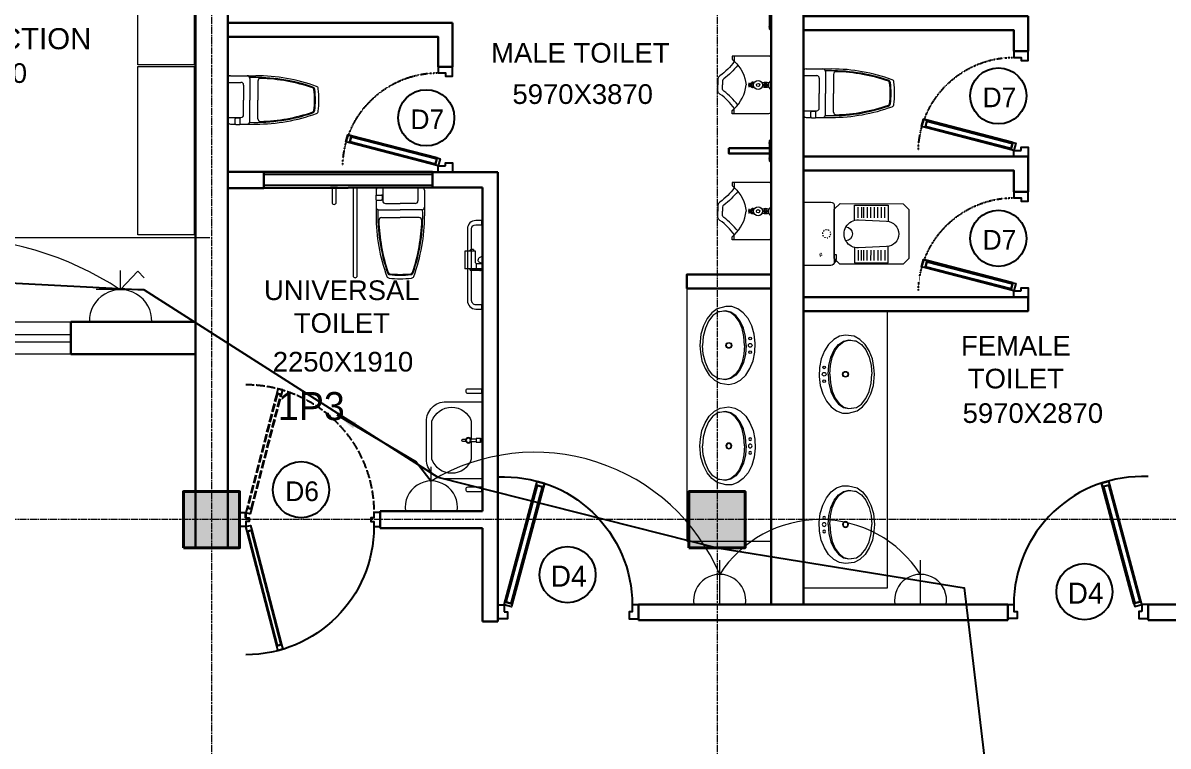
# Model space of a CAD drawing. Header units: inches. Extents: x -3071 to 2534411, y -17796 to 388172.
# Drawn here: x 1640858 to 1649014, y 306483 to 311632 of the extents above; entities that cross this region are included whole.
import ezdxf
from ezdxf.enums import TextEntityAlignment as Align

# ---------------------------------------------------------------- set-up
doc = ezdxf.new("R2010")
doc.units = ezdxf.units.IN
doc.header["$MEASUREMENT"] = 0
for name, pattern in [('ACAD_ISO08W100', [36, 24, -3, 6, -3]), ('CENTER', [2, 1.25, -0.25, 0.25, -0.25]), ('Hidden', [15, 12, -3]), ('HIDDEN2', [0.1875, 0.125, -0.0625]), ('TRAZOS1', [0.15, 0.1, -0.05])]:
    doc.linetypes.add(name, pattern=pattern)
for name, color, linetype, lineweight in [('001-Archi- door window elevation', 92, 'Continuous', 25), ('001-Archi-Dry wall', 230, 'Continuous', 35), ('001-Archi-Opening Tags', 14, 'Continuous', 25), ('001-Archi-Sanitary', 130, 'Continuous', 5), ('002-Archi- Opening', 90, 'Continuous', 25), ('5 A power', 220, 'Continuous', 9), ('A .4 col', 5, 'Continuous', 40), ('A 0.09 Furniture', 30, 'Continuous', 5), ('A 0.13 dw', 3, 'Continuous', 13), ('cen', 50, 'ACAD_ISO08W100', 5), ('p1 walls stone outline', 4, 'Continuous', 30), ('Power Sockets City supply', 141, 'Continuous', 13), ('text', 7, 'Continuous', 25)]:
    doc.layers.add(name, color=color, linetype=linetype, lineweight=lineweight)
doc.layers.add('power socket Generator', color=210, linetype='CENTER')
doc.layers.add('Wires', color=1, linetype='Continuous')
doc.styles.add('AERIAL', font='arial.ttf', dxfattribs={"height": 10})
doc.styles.add('Archi 100', font='GOTHIC.TTF', dxfattribs={"height": 200})
doc.styles.add('CG', font='GOTHIC.TTF', dxfattribs={"height": 40})
doc.dimstyles.new('Archi 100', dxfattribs={"dimtxt": 200, "dimasz": 150, "dimexe": 150, "dimexo": 300, "dimgap": 50, "dimtad": 1, "dimdec": 0, "dimrnd": 5, "dimzin": 0, "dimdsep": 46, "dimtxsty": 'Archi 100', "dimblk": 'ARCHTICK', "dimcen": 0.09, "dimdle": 150, "dimclrd": 256, "dimclre": 256, "dimclrt": 256, "dimadec": 0, "dimazin": 0, "dimtfac": 1, "dimtdec": 0, "dimtix": 1, "dimtofl": 0, "dimtmove": 0, "dimatfit": 3, "dimfxl": 150, "dimfxlon": 1, "dimtolj": 1, "dimtzin": 0, "dimlwd": -1, "dimlwe": -1, "dimarcsym": 0})

# ---------------------------------------------------------------- blocks, each defined once
blk = doc.blocks.new('nd4 plan')
for p, q in [((668.9, 920.8, 0), (720.4, 934.6, 0)), ((675.9, 894.6, 0), (668.9, 920.8, 0)), ((683.6, 896.7, 0), (719.7, 906.3, 0)), ((719.7, 906.3, 0), (727.4, 908.4, 0)), ((942.5, 74.9), (719.7, 906.3, 0)), ((727.4, 908.4, 0), (720.4, 934.6, 0)), ((956.1, 55), (727.4, 908.4, 0)), ((683.6, 896.7, 0), (675.9, 894.6, 0)), ((675.9, 894.6, 0), (898.7, 63.2)), ((898.7, 63.2), (675.9, 894.6, 0)), ((906.4, 65.3), (683.6, 896.7, 0)), ((950.2, 77), (898.7, 63.2)), ((898.7, 63.2), (904.6, 41.2)), ((904.6, 41.2), (956.1, 55)), ((906.4, 65.3), (942.5, 74.9))]:
    blk.add_line(p, q)
for points in [[(956.1, 5), (933.3, 5), (933.3, -45), (1000, -45), (1000, 55), (956.1, 55), (727.4, 908.4), (720.4, 934.6), (668.9, 920.8), (675.9, 894.6), (898.7, 63.2), (898.7, 63.2), (904.6, 41.2), (956.1, 55)], [(942.5, 74.9), (719.7, 906.3), (683.6, 896.7), (906.4, 65.3)], [(0, -45), (0, 55), (43.9, 55), (43.9, 5), (66.7, 5), (66.7, -45)]]:
    blk.add_lwpolyline(points, close=True)
blk.add_arc((956.1, 55), 912.2, 87.24167, 179.99994)
blk = doc.blocks.new('ed 17')
for p, q in [((95.4, -116.2), (43.9, -130)), ((43.9, -130), (207.7, -761.3)), ((49.8, -152), (101.3, -138.2)), ((93.6, -140.3), (57.5, -149.9)), ((57.5, -149.9), (215.4, -759.3)), ((93.6, -140.3), (251.5, -749.6)), ((101.3, -138.2), (95.4, -116.2)), ((259.2, -747.5), (101.3, -138.2)), ((101.3, -138.2), (259.2, -747.5)), ((215.4, -759.3), (207.7, -761.3)), ((207.7, -761.3), (214.7, -787.6)), ((266.2, -773.8), (214.7, -787.6)), ((251.5, -749.6), (215.4, -759.3)), ((251.5, -749.6), (259.2, -747.5)), ((259.2, -747.5), (266.2, -773.8))]:
    blk.add_line(p, q)
for points in [[(43.9, -80), (66.7, -80), (66.7, -30), (0, -30), (0, -130), (43.9, -130), (207.7, -761.3), (214.7, -787.6), (266.2, -773.8), (259.2, -747.5), (101.3, -138.2), (101.3, -138.2), (95.4, -116.2), (43.9, -130)], [(57.5, -149.9), (215.4, -759.3), (251.5, -749.6), (93.6, -140.3)]]:
    blk.add_lwpolyline(points, close=True)
at = {"elevation": 0}
blk.add_lwpolyline([(750, -30), (750, -130), (706.1, -130), (706.1, -80), (683.3, -80), (683.3, -30)], close=True, dxfattribs=at)
at = {"linetype": 'TRAZOS1'}
blk.add_arc((27.9, -133.1), 678.2, 271.35039, 0.26428, dxfattribs=at)
blk = doc.blocks.new('basin oct')
for points in [[(-184.3, -325.7, 0), (-140.8, -318.2, 0), (-99.7, -296.2, 0), (-63.2, -260.7, 0), (-33.2, -213.8, 0), (-11.3, -158, 0), (1.3, -96.2, 0), (3.8, -31.8, 0), (-3.8, 31.8, 0), (-21.1, 91, 0), (-47.2, 142.7, 0), (-80.7, 184.2, 0), (-119.8, 213.1, 0), (-162.4, 228, 0), (-206.1, 228, 0), (-266.5, 213.1, 0), (-305.6, 184.2, 0), (-339.1, 142.7, 0), (-365.2, 91, 0), (-382.5, 31.8, 0), (-389.5, -47.9, 0), (-385.9, -96.2, 0), (-375.1, -158, 0), (-353.2, -213.8, 0), (-323.2, -260.7, 0), (-286.6, -296.2, 0), (-245.5, -318.2, 0), (-184.3, -325.7, 0)], [(-60.7, -47.9, 0), (-65.6, 15.4, 0), (-80.2, 74.5, 0), (-103.4, 125.1, 0), (-133.7, 164, 0), (-168.9, 188.5, 0), (-206.7, 196.8, 0), (-262.4, 188.5, 0), (-297.6, 164, 0), (-327.9, 125.1, 0), (-351.1, 74.5, 0), (-365.7, 15.4, 0), (-370.6, -47.9, 0)], [(-71.2, -47.9, 0), (-76, 14, 0), (-89.5, 71.8, 0), (-110.9, 121.7, 0), (-138.8, 160.5, 0), (-171.4, 185.7, 0), (-206.5, 195.6, 0), (-259.8, 189.6, 0)], [(-60.7, -47.9, 0), (-65.6, -111.3, 0), (-80.2, -170.3, 0), (-103.4, -221, 0), (-133.7, -259.9, 0), (-168.9, -284.3, 0), (-206.7, -292.7, 0), (-262.4, -284.3, 0), (-297.6, -259.9, 0), (-327.9, -221, 0), (-351.1, -170.3, 0), (-365.7, -111.3, 0), (-370.6, -47.9, 0)], [(-71.2, -47.9, 0), (-76, -109.8, 0), (-89.5, -167.6, 0), (-110.9, -217.5, 0), (-138.8, -256.3, 0), (-171.4, -281.5, 0), (-206.5, -291.4, 0), (-259.8, -285.4, 0)]]:
    blk.add_polyline3d(points)
for centre, radius in [((-31.6, 1), 9.35), ((-183.6, -47.9), 20.7), ((-183.6, -47.9), 17.2), ((-31.6, -47.9), 13.2), ((-31.6, -96.9), 9.35)]:
    blk.add_circle(centre, radius)
blk = doc.blocks.new('pan oct')
at = {"linetype": 'Continuous'}
for p, q in [((-579.5, 115.4), (-579.5, 190.4)), ((-554.5, 190.4), (-554.5, 115.4)), ((-529.5, 115.4), (-529.5, 190.4)), ((-504.5, 190.4), (-504.5, 115.4)), ((-479.5, 115.4), (-479.5, 190.4)), ((-454.5, 190.4), (-454.5, 115.4)), ((-429.5, 115.4), (-429.5, 190.4)), ((-414.5, 190.4), (-414.5, 115.4)), ((-389.5, 115.4), (-389.5, 190.4)), ((-579.5, -114.6), (-579.5, -189.6)), ((-554.5, -189.6), (-554.5, -114.6)), ((-529.5, -114.6), (-529.5, -189.6)), ((-504.5, -189.6), (-504.5, -114.6)), ((-479.5, -114.6), (-479.5, -189.6)), ((-454.5, -189.6), (-454.5, -114.6)), ((-429.5, -114.6), (-429.5, -189.6)), ((-414.5, -189.6), (-414.5, -114.6)), ((-389.5, -114.6), (-389.5, -189.6))]:
    blk.add_line(p, q, dxfattribs=at)
at = {"color": 0}
for p, q in [((-237.3, -181.4), (-237.2, -150.1)), ((-237.2, -150.1), (-220.7, -150.1)), ((-231.3, -181.5), (-237.3, -181.4)), ((-231.3, -181.5), (-223.2, -181.5)), ((-231.3, -197.8), (-231.3, -181.5)), ((-223.3, -197.8), (-231.3, -197.8)), ((-223.2, -181.5), (-223.3, -197.8)), ((-220.8, -181.5), (-223.2, -181.5))]:
    blk.add_line(p, q, dxfattribs=at)
at = {"linetype": 'Continuous'}
blk.add_lwpolyline([(-710.5, 215.4), (-750.5, 175.4), (-750.5, -174.6), (-710.5, -214.6), (-260.5, -214.6), (-220.8, -174.6), (-220.1, 175.4), (-260.5, 215.4)], close=True, dxfattribs=at)
for points in [[(-364.5, 97.2), (-364.5, 205.4), (-604.5, 205.4), (-604.5, 89.1)], [(-364.5, -96.5), (-364.5, -204.6), (-604.5, -204.6), (-604.5, -88.4)]]:
    blk.add_lwpolyline(points, dxfattribs=at)
blk.add_lwpolyline([(-0.4, -225), (0.4, 225), (-195.5, 225.4, 0.424725), (-220.1, 200.4), (-220.8, -199.6, 0.404218), (-195.5, -224.6)], format="xyb", close=True)
blk.add_lwpolyline([(-592.9, 90.3, 0.962251), (-592.9, -89.6), (-393.3, -99.6, 1.039201), (-393.3, 100.3)], format="xyb", close=True, dxfattribs=at)
blk.add_lwpolyline([(-302.8, 50.2, 0.935414), (-302.8, -49.5)], format="xyb", dxfattribs=at)
at = {"color": 0, "linetype": 'HIDDEN2', "extrusion": (0, 0, -1)}
for major_axis, start_param, end_param in [((-20.7, 20.7), -1.099557, -0.785398), ((-20.7, -20.7), 1.099557, 1.413717), ((-20.7, 20.7), 0.15708, 0.471239), ((-20.7, 20.7), 0.785398, 1.099557), ((-20.7, 20.7), 1.413717, 1.727876), ((-20.7, -20.7), 3.612832, 3.926991), ((-20.7, 20.7), 4.555309, 4.869469), ((-20.7, -20.7), 5.497787, 5.811946), ((-20.7, 20.7), 3.298672, 3.612832), ((-20.7, 20.7), 2.670354, 2.984513)]:
    blk.add_ellipse((-165.5, 0.5), major_axis=major_axis, ratio=1, start_param=start_param, end_param=end_param, dxfattribs=at)
at = {"color": 0, "extrusion": (0, 0, -1)}
for major_axis, start_param, end_param in [((-5.75, -5.73), 0, 0.785398), ((-5.75, -5.73), 1.570796, 2.356194), ((-5.73, 5.75), 3.141593, 3.926991), ((-5.75, -5.73), 3.141593, 3.926991)]:
    blk.add_ellipse((-124, -148.1), major_axis=major_axis, ratio=1, start_param=start_param, end_param=end_param, dxfattribs=at)
blk = doc.blocks.new('sa oct uni toi')
for p, q in [((-214.4, 419.6), (-214.4, 287.1)), ((-87.9, 457.9), (-200.3, 457.9)), ((-157.6, 439), (-157.6, 287.1)), ((0.2, 410.6), (-94.5, 410.6)), ((-88.8, 454.8), (-88.8, 420.1)), ((-59.7, 461.1), (-82.5, 461.1)), ((-59.7, 413.7), (-82.5, 413.7)), ((-82.5, 413.7), (-82.5, 410.6)), ((-59.7, 413.7), (-59.7, 410.6)), ((-18.7, 457.9), (-54.2, 457.9)), ((-53.4, 454.8), (-53.4, 420.1)), ((0.2, 439), (0.2, 287.1)), ((-113.4, 391.7), (-113.4, 287.1)), ((-214.4, 151.4), (-214.4, 287.1)), ((-157.6, 132), (-157.6, 287.1)), ((-113.4, 179.3), (-113.4, 287.1)), ((0.2, 132), (0.2, 287.1)), ((-18.7, 113.1), (-200.3, 113.1)), ((0.2, 160.4), (-94.5, 160.4))]:
    blk.add_line(p, q)
for centre, radius, start, end in [((-200.3, -804.2), 1262.1, 90, 110.02182), ((-200.3, -804.2), 1249.5, 88.00344, 109.00338), ((-200.3, -804.2), 1243.2, 91.5459, 109.00338), ((-233.3, 419.6), 18.9, 360, 91.5459), ((-138.6, 439), 18.9, 90, 180), ((-94.5, 391.7), 18.9, 90, 180), ((-82.5, 454.8), 6.31, 150, 180), ((-82.5, 420.1), 6.31, 180, 270), ((-82.5, 454.8), 6.31, 90, 150), ((-59.7, 454.8), 6.31, 30, 90), ((-59.7, 420.1), 6.31, 270, 360), ((-59.7, 454.8), 6.31, 360, 30), ((-18.7, 439), 18.9, 360, 90), ((-35.1, 287.1), 614.8, 172.66519, 179.99807), ((-625.9, 363.8), 18.9, 110.02182, 174.88918), ((-44.1, 287.1), 580.4, 172.68564, 179.99802), ((-601, 359.3), 18.9, 109.00338, 174.9977), ((-43.5, 287.1), 574.7, 172.66831, 179.99799), ((-601, 359.3), 12.6, 109.00338, 174.9977), ((15.1, 287.1), 664.9, 180.00159, 187.05225), ((6.2, 287.1), 630.8, 180.00162, 187.0158), ((6.8, 287.1), 625, 180.00163, 187.03027), ((-625.9, 207.1), 18.9, 185.11082, 249.97818), ((-200.3, 1375.2), 1262.1, 249.97818, 270), ((-601, 211.7), 18.9, 185.0023, 250.99662), ((-601, 211.7), 12.6, 185.0023, 250.99662), ((-200.3, 1375.2), 1249.5, 250.99662, 271.99656), ((-200.3, 1375.2), 1243.2, 250.99662, 268.4541), ((-94.5, 179.3), 18.9, 180, 270), ((-233.3, 151.4), 18.9, 268.4541, 360), ((-138.6, 132), 18.9, 180, 270), ((-18.7, 132), 18.9, 270, 360)]:
    blk.add_arc(centre, radius, start, end)
blk = doc.blocks.new('tap bib short neck plan')
at = {"linetype": 'Continuous'}
blk.add_lwpolyline([(38.8, 10.5), (0, 10.5), (0, -10.5), (38.8, -10.5)], dxfattribs=at)
blk.add_lwpolyline([(74, -8.5), (94.9, -8.5, 1), (94.9, 8.5), (74, 8.5)], format="xyb", dxfattribs=at)
for radius in [20, 15]:
    blk.add_circle((55.9, 0), radius, dxfattribs=at)
blk = doc.blocks.new('sa oct basin uni')
blk.add_lwpolyline([(-124.5, 400, 0.312376), (-124.5, 400), (145.5, 400, -0.414214), (285.5, 260), (285.5, 0), (-264.5, 0), (-264.5, 260, -0.414214)], format="xyb", close=True)
blk.add_lwpolyline([(0, 80), (-124.5, 80, -0.714282), (-124.5, 360), (145.5, 360, -0.714282), (145.5, 80), (21, 80)], format="xyb")
for points in [[(24, 45.1), (-3, 45.1), (-3, 15.1), (24, 15.1)], [(21, 15.1), (0, 15.1), (0, 0), (21, 0)]]:
    blk.add_lwpolyline(points, close=True)
at = {"extrusion": (0, 0, -1), "zscale": -1, "rotation": 90.00000000000001}
blk.add_blockref('tap bib short neck plan', (-10.5, 45.1), dxfattribs=at)
blk = doc.blocks.new('gb')
at = {"layer": '001-Archi-Sanitary'}
blk.add_lwpolyline([(15, 105, 1), (-15, 105), (-15, 5), (15, 5)], format="xyb", close=True, dxfattribs=at)
blk.add_lwpolyline([(-25, 0), (25, 0), (25, 5), (-25, 5)], close=True, dxfattribs=at)
blk = doc.blocks.new('sa oct toilet paper')
at = {"ltscale": 2000}
for p, q in [((124.3, 127), (0, 127)), ((0, 91.1), (0, 127)), ((0, 82.3), (0, 91.1)), ((0, 14.3), (0, 82.3)), ((124.3, 91.1), (124.3, 127)), ((124.3, 82.2), (124.3, 91.1)), ((124.3, 50.6), (124.3, 82.2)), ((37.1, 45.4), (0, 45.4)), ((0, 14.3), (0, 5.4)), ((0, 5.4), (0, 14.3)), ((0, 5.4), (0, 0)), ((0, 0), (0, 5.4)), ((0, 0), (37.1, 0)), ((36.8, 0), (62.6, 0)), ((38.9, 48.3), (37.1, 45.4)), ((37.1, 45.4), (37.1, 14.3)), ((37.1, 14.3), (37.1, 5.4)), ((37.1, 5.4), (37.1, 1.2)), ((41.2, 50.6), (38.9, 48.3)), ((41.2, 50.6), (46.6, 50.6)), ((46.6, 50.6), (78.6, 50.6)), ((88.4, 0), (62.6, 0)), ((78.6, 50.6), (124.3, 50.6)), ((137.1, 64.9), (128.3, 64.9))]:
    blk.add_line(p, q, dxfattribs=at)
for points in [[(-12.9, 18.1), (-12.9, 78.4)], [(-4, 78.4), (-4, 18.2)], [(38.2, 5.4), (37.1, 5.4)], [(128.3, 78.4), (128.3, 64.9)], [(137.1, 64.9), (137.1, 78.4)]]:
    blk.add_lwpolyline(points, dxfattribs=at)
for points in [[(36.8, 0, -0.005174), (37.1, 1.2, -0.321982)], [(37.1, 14.3), (41.8, 14.3, -0.414214)], [(37.1, 1.2, -0.018484), (38.2, 5.4, -0.321982)], [(38.2, 5.4, -0.040518), (41.8, 14.3, -0.321982)], [(41.8, 14.3, -0.026107), (44.8, 19.7, -0.321982), (62.6, 32.3, 0.335937)], [(88.4, 0, 0.090499), (80.5, 19.7, 0.321982), (62.6, 32.3, -0.335937)]]:
    blk.add_lwpolyline(points, format="xyb", dxfattribs=at)
for centre, radius, start, end in [((0, 78.3), 12.8, 89.96627, 181.25918), ((0, 78.3), 3.96, 89.96627, 181.25918), ((124.3, 78.3), 12.8, 358.74082, 90.03373), ((124.3, 78.3), 3.96, 358.74082, 90.03373), ((0, 18.3), 12.8, 178.74082, 270.03373), ((0, 18.3), 3.96, 178.74082, 270.03373)]:
    blk.add_arc(centre, radius, start, end, dxfattribs=at)
blk = doc.blocks.new('sa oct urinal')
blk.add_line((-15.1, -14.7), (-15.1, 14.7))
for points in [[(-261.8, 167.8, -0.078374), (-363.8, 65, 0.192205), (-380, 43.7), (-380, 0)], [(0, 0), (0, 188.1, 0.414214), (-17.4, 205.5), (-277.1, 205.5), (-277.1, 181.8, -0.020026), (-261.8, 167.8, -0.022693)], [(-261.5, 167.4, -0.187536), (-178.6, 0, -0.022252)], [(-237.9, 140.3, -0.056216), (-336.3, 43.7, 0.188991), (-346.2, 30), (-346.2, 0)], [(-261.5, -167.5, 0.077953), (-363.8, -65, -0.192205), (-380, -43.7), (-380, 0)], [(-237.9, -140.3, 0.056216), (-336.3, -43.7, -0.188991), (-346.2, -30), (-346.2, 0)], [(0, 0), (0, -188.1, -0.429045), (-17.4, -204.3), (-277.1, -204.3), (-277.1, -181.8, 0.020427), (-261.5, -167.5, 0.022693)], [(-263.3, -169.3, 0.190076), (-178.6, 0, 0.022253)], [(-155.1, 7.6), (-155.1, 14), (-157.6, 14, 0.162899), (-157.6, -13.1), (-155.1, -13.1)], [(-147.1, 7.6), (-147.1, 11.1, -0.414214), (-145.3, 12.9), (-140.6, 12.9, 0.375735), (-138.6, 14.6, 4.213531)], [(-147.1, -6.7), (-147.1, 7.6, -0.414214)], [(-138.6, 16.5, 0.623891), (-125.3, 16.5, 1.602844)], [(-125.3, 14.6), (-125.3, 16.5, 0.503615)], [(-125.3, -14.5), (-125.3, 14.6, 0.503615)], [(-15.1, 14.2), (-18.3, 14.2, 0.203421), (-57.9, 15.1, -0.239604), (-64.2, 15.5, 0.107469)], [(-138.6, -14.3, 0.309364), (-140.5, -12.6), (-145.3, -12.6, -0.414214), (-147.1, -10.8), (-147.1, -6.7, -0.414214)], [(-138.6, -15.6, -0.623891), (-125.3, -15.6, -1.602844)], [(-125.3, -15.6, -0.532145), (-138.6, -15.6, -0.623891)], [(-125.3, -15.6), (-125.3, -14.5, 0.503615)], [(-15.1, -14.2), (-18.3, -14.2, -0.203421), (-57.9, -15.1, 0.239604), (-64.2, -15.5, -0.107469)]]:
    blk.add_lwpolyline(points, format="xyb")
for points in [[(-263.3, 204.3), (-263.3, 169.3)], [(-155.1, -6.7), (-155.1, 7.6)], [(-147.1, 7.6), (-155.1, 7.6)], [(-138.6, 14.6), (-138.6, 16.5)], [(-138.6, -14.3), (-138.6, 14.6)], [(-125.3, 13.5), (-121.2, 13.5)], [(-2.6, 32), (-15.1, 14.7)], [(-2.6, 32), (-2.6, 0.1)], [(0, 0), (0, 32), (-2.6, 32)], [(0, 0), (0, -32), (-2.6, -32)], [(-155.1, -13.1), (-155.1, -6.7)], [(-147.1, -6.7), (-155.1, -6.7)], [(-138.6, -15.6), (-138.6, -14.3)], [(-125.3, -13.5), (-121.2, -13.5)], [(-2.6, -32), (-15.1, -14.7)], [(-2.6, -32), (-2.6, -0.1)], [(-263.3, -204.3), (-263.3, -169.3)]]:
    blk.add_lwpolyline(points)
blk.add_lwpolyline([(-125.3, 0.5, 0.075608), (-125.8, 4, 0.085896), (-127.2, 6.8, 0.106037), (-129.5, 8.7, 0.126576), (-131.9, 9.4, 0.126576), (-134.4, 8.7, 0.106037), (-136.7, 6.8, 0.085896), (-138.1, 4, 0.075608), (-138.6, 0.5, 0.075608), (-138.1, -3.1, 0.085896), (-136.7, -5.8, 0.106037), (-134.4, -7.8, 0.126576), (-131.9, -8.4, 0.126576), (-129.5, -7.8, 0.106037), (-127.2, -5.8, 0.085896), (-125.8, -3.1, 0.075608)], format="xyb", close=True)
for centre, radius in [((-92.2, 0), 32), ((-92.2, 0), 11.6), ((-39.7, 0), 14.1), ((-39.7, 0), 11.6), ((-39.7, 0), 5.7)]:
    blk.add_circle(centre, radius)
blk.add_arc((-131.9, 12), 8.07, 33.9611, 146.0389)
blk = doc.blocks.new('both way handicap door')
for points in [[(297.9, 889.6), (264.1, 898.4), (52.7, 83.9), (86.6, 75.1)], [(306.7, 923.5), (272.9, 932.3), (264.1, 898.4), (297.9, 889.6)], [(293.1, 890.9), (268.9, 897.2), (57.5, 82.6), (81.7, 76.3)], [(86.6, 75.1), (52.7, 83.9), (43.9, 50), (77.8, 41.2)]]:
    blk.add_lwpolyline(points, close=True)
for points in [[(0, 50), (0, -50), (43.9, -50), (43.9, -12.5), (66.7, -12.5), (66.7, 12.5), (43.9, 12.5), (43.9, 50), (0, 50)], [(1000, 50), (1000, -50), (956.1, -50), (956.1, -12.5), (933.3, -12.5), (933.3, 12.5), (956.1, 12.5), (956.1, 50), (1000, 50)]]:
    blk.add_lwpolyline(points)
at = {"linetype": 'Hidden', "ltscale": 50}
blk.add_lwpolyline([(86.6, -75.1), (52.7, -83.9), (43.9, -50), (77.8, -41.2)], close=True, dxfattribs=at)
at = {"linetype": 'Hidden', "ltscale": 5}
for points in [[(297.9, -889.6), (264.1, -898.4), (52.7, -83.9), (86.6, -75.1)], [(293.1, -890.9), (268.9, -897.2), (57.5, -82.6), (81.7, -76.3)], [(306.7, -923.5), (272.9, -932.3), (264.1, -898.4), (297.9, -889.6)]]:
    blk.add_lwpolyline(points, close=True, dxfattribs=at)
blk.add_arc((43.9, 50), 912.2, 0, 89.99999)
blk.add_arc((43.9, -50), 912.2, 270.00001, 0, dxfattribs=at)
at = {"layer": '001-Archi-Dry wall'}
blk.add_lwpolyline([(43.9, -12.5), (43.9, -50)], dxfattribs=at)
blk = doc.blocks.new('window tag')
blk.add_circle((0, 0), 200)
at = {"style": 'Archi 100', "flags": 1}
for tag, p in [('WIDTH', (15, 174.5)), ('HEIGHT', (-4.5, -348.5))]:
    blk.add_attdef(tag, p, '', height=200, dxfattribs=at)
at = {"style": 'Archi 100'}
blk.add_attdef('SYMBOL', text='', height=200, dxfattribs=at).set_placement((8, -10.5), align=Align.MIDDLE_CENTER)
blk = doc.blocks.new('bench 0400 x 1200 plan')
at = {"color": 0, "linetype": 'Continuous'}
blk.add_lwpolyline([(1200, 0), (0, 0), (0, 400), (1200, 400)], close=True, dxfattribs=at)
blk = doc.blocks.new('EWD')
at = {"layer": 'A 0.13 dw'}
for points in [[(1200361.9, 362216.3), (1200361.9, 361986.3), (1198561.9, 361986.3), (1198561.9, 362216.3)], [(1198561.9, 362073.5), (1200361.9, 362073.5), (1200361.9, 362123.5), (1198561.9, 362123.5)]]:
    blk.add_lwpolyline(points, close=True, dxfattribs=at)
blk = doc.blocks.new('_ArchTick')
at = {"color": 0, "linetype": 'ByBlock', "const_width": 0.15}
blk.add_lwpolyline([(-0.5, -0.5), (0.5, 0.5)], dxfattribs=at)
blk = doc.blocks.new('*D1399')
at = {"transparency": 16777216}
for p, q in [((2480.2, 312664.4), (2480.2, 308145.2)), ((2330.2, 312514.4), (2630.2, 312514.4)), ((2630.2, 308295.2), (2330.2, 308295.2))]:
    blk.add_line(p, q, dxfattribs=at)
at = {"layer": 'Defpoints', "color": 0, "transparency": 16777216}
for p in [(0, 312514.4), (2480.2, 308295.2), (1649601.2, 308295.2)]:
    blk.add_point(p, dxfattribs=at)
at = {"transparency": 16777216, "xscale": 150, "yscale": 150, "zscale": 150}
for p, rotation in [((2480.2, 312514.4), 90), ((2480.2, 308295.2), 270)]:
    blk.add_blockref('_ArchTick', p, dxfattribs=dict(at, rotation=rotation))
at = {"transparency": 16777216, "insert": (2325.2, 310404.8), "char_height": 200, "attachment_point": 5, "rotation": 90, "style": 'Archi 100'}
blk.add_mtext('\\A1;4220', dxfattribs=at)
blk = doc.blocks.new('*D1628')
at = {"transparency": 16777216}
for p, q in [((1623.2, 312666), (1623.2, 308146.8)), ((1473.2, 312516), (1773.2, 312516)), ((1773.2, 308296.8), (1473.2, 308296.8))]:
    blk.add_line(p, q, dxfattribs=at)
at = {"layer": 'Defpoints', "color": 0, "transparency": 16777216}
for p in [(0, 312516), (1623.2, 308296.8), (1764300.5, 308296.8)]:
    blk.add_point(p, dxfattribs=at)
at = {"transparency": 16777216, "xscale": 150, "yscale": 150, "zscale": 150}
for p, rotation in [((1623.2, 312516), 90), ((1623.2, 308296.8), 270)]:
    blk.add_blockref('_ArchTick', p, dxfattribs=dict(at, rotation=rotation))
at = {"transparency": 16777216, "insert": (1468.2, 310406.4), "char_height": 200, "attachment_point": 5, "rotation": 90, "style": 'Archi 100'}
blk.add_mtext('\\A1;4220', dxfattribs=at)
blk = doc.blocks.new('5A soc')
at = {"layer": '5 A power', "lineweight": 18}
for p, q in [((895571.9, -137969.1), (895571.9, -137872.1)), ((895476.6, -137969.1), (895667.1, -137969.1))]:
    blk.add_line(p, q, dxfattribs=at)
blk.add_arc((895571.9, -137960.1), 57.1, 350.9122, 189.0878, dxfattribs=at)
blk = doc.blocks.new('15A N soc')
at = {"layer": 'Power Sockets City supply', "color": 244, "lineweight": 13, "true_color": 0x991b1e}
for p, q in [((52222.5612, 99516.2064), (52222.5611, 99516.2603)), ((52222.5612, 99516.2064), (52222.6099, 99516.2585)), ((52222.6099, 99516.2585), (52222.6282, 99516.2401)), ((52222.6282, 99516.2064), (52222.4926, 99516.2064)), ((52222.4338, 99516.1156), (52222.6863, 99516.1156))]:
    blk.add_line(p, q, dxfattribs=at)
blk.add_arc((52222.5612, 99516.1182), 0.0881, 358.32, 181.68, dxfattribs=at)

msp = doc.modelspace()

# ---------------------------------------------------------------- hatches: boundary and pattern name
at = {"layer": 'A .4 col', "linetype": 'Continuous'}
h = msp.add_hatch(color=256, dxfattribs=at)
h.dxf.hatch_style = 1
h.paths.add_polyline_path([(1642001.17, 307895.24), (1642401.17, 307895.24), (1642401.17, 308295.24), (1642001.17, 308295.24)])
h = msp.add_hatch(color=256, dxfattribs=at)
h.dxf.hatch_style = 1
h.paths.add_polyline_path([(1645601.17, 307895.24), (1646001.17, 307895.24), (1646001.17, 308295.24), (1645601.17, 308295.24)])

# ---------------------------------------------------------------- linework, layer by layer
at = {"layer": '002-Archi- Opening'}
msp.add_lwpolyline([(1642573.67, 310477.54), (1643773.67, 310477.54), (1643773.67, 310552.54), (1642573.67, 310552.54), (1642573.67, 310477.54)], dxfattribs=at)
at = {"layer": 'A .4 col', "linetype": 'Continuous'}
for points in [[(1642001.17, 307895.24), (1642401.17, 307895.24), (1642401.17, 308295.24), (1642001.17, 308295.24)], [(1645601.17, 307895.24), (1646001.17, 307895.24), (1646001.17, 308295.24), (1645601.17, 308295.24)]]:
    msp.add_lwpolyline(points, close=True, dxfattribs=at)
at = {"layer": 'A 0.09 Furniture', "linetype": 'Continuous'}
msp.add_line((1638651.84, 310103.72), (1642188.9, 310103.72), dxfattribs=at)
for points in [[(1643239.05, 309832.34), (1643239.05, 310460.04), (1643209.05, 310460.04), (1643209.05, 309832.34)], [(1646186.17, 309741.24), (1645586.17, 309741.24), (1645586.17, 307941.24), (1646186.17, 307941.24), (1646186.17, 309741.24)]]:
    msp.add_lwpolyline(points, dxfattribs=at)
msp.add_lwpolyline([(1644126.17, 309595.07), (1644126.17, 309625.07), (1644083.5, 309625.03, -0.4146109), (1644053.47, 309655.04), (1644053.64, 310165.05, -0.4141194), (1644083.64, 310195.04), (1644126.16, 310195.04), (1644126.18, 310225.04), (1644083.63, 310225.04, 0.4141229), (1644023.63, 310165.06), (1644023.47, 309655.03, 0.414733), (1644083.56, 309595.01), (1644126.17, 309595.07)], format="xyb", dxfattribs=at)
msp.add_lwpolyline([(1647016.17, 307610.24), (1647016.17, 309580.24), (1646416.17, 309580.24), (1646416.17, 307610.24)], close=True, dxfattribs=at)
msp.add_arc((1643224.05, 309832.34), 15, 180, 0, dxfattribs=at)
at = {"layer": 'cen', "ltscale": 2}
for p, q in [((1642201.17, 316425.62), (1642201.17, 291340.6)), ((1645801.17, 316425.62), (1645801.17, 291340.6)), ((1653916.17, 308095.24), (1606236.17, 308095.24))]:
    msp.add_line(p, q, dxfattribs=at)
at = {"layer": 'Defpoints'}
msp.add_lwpolyline([(1629957.24, 310190.59), (1636340.05, 309732.66), (1638343.52, 309820.92), (1638880.79, 311373.84), (1639164.05, 309864.34), (1641722.32, 309732.66), (1643813.67, 308397.6), (1645801.17, 307895.24), (1647560.56, 307610.24), (1648353.77, 300939.19), (1646207.79, 301703.02), (1644234.94, 300716.77), (1643929.64, 304850.68), (1640757.59, 301778.01), (1638204.87, 301070.87), (1638601.17, 303943.04), (1636481.01, 303130.32), (1624661.33, 302570.23)], dxfattribs=at)
at = {"layer": 'p1 walls stone outline'}
for p, q in [((1642086.17, 312580.24), (1642086.17, 307895.24)), ((1642316.17, 312580.24), (1642316.17, 310589.74)), ((1646186.17, 312580.24), (1646186.17, 307490.24)), ((1646416.17, 307490.24), (1646416.17, 312580.24)), ((1642316.17, 310596.98), (1642316.17, 307895.24)), ((1642573.67, 310571.54, 0), (1642316.17, 310571.54, 0)), ((1643773.67, 310460.04), (1643773.67, 310570.04)), ((1643773.67, 310570.04), (1644241.17, 310570.04)), ((1644241.17, 310570.04), (1644241.17, 307548.04)), ((1642574.01, 310456.54, 0), (1642316.17, 310456.54, 0)), ((1644131.17, 310460.04), (1643773.67, 310460.04)), ((1644131.17, 308210.24), (1644131.17, 310460.04)), ((1644131.17, 310460.04), (1644131.17, 308155.24)), ((1641198.17, 309503.72), (1642086.17, 309503.72)), ((1641198.17, 309503.72), (1641198.17, 309273.72)), ((1641198.17, 309273.72), (1642086.17, 309273.72)), ((1643401.17, 308035.24), (1643401.17, 308155.24)), ((1643401.17, 308155.24), (1644131.17, 308155.24)), ((1644131.17, 308035.24), (1643401.17, 308035.24)), ((1644131.17, 307370.48), (1644131.17, 308035.24)), ((1644241.17, 307548.04), (1644241.17, 307548.04)), ((1644241.17, 307548.04), (1644241.17, 307370.48)), ((1646186.17, 307490.24), (1645241.17, 307490.24, 0)), ((1645241.17, 307490.24, 0), (1645241.17, 307380.24, 0)), ((1646186.17, 307490.24), (1647871.17, 307490.24)), ((1647871.17, 307380.24), (1647871.17, 307490.24)), ((1648871.17, 307490.24), (1648871.17, 307380.24)), ((1648871.17, 307490.24), (1649286.17, 307490.24)), ((1644241.17, 307370.48), (1644131.17, 307370.48)), ((1646186.17, 307380.24), (1645241.17, 307380.24, 0)), ((1646186.17, 307380.24), (1647871.17, 307380.24)), ((1648871.17, 307380.24), (1649286.17, 307380.24))]:
    msp.add_line(p, q, dxfattribs=at)
for points in [[(1646186.17, 311733.24), (1646176.17, 311733.24), (1646176.17, 311588.24), (1646186.17, 311588.24), (1646186.17, 311733.24)], [(1648016.17, 311680.24), (1648016.17, 311430.24), (1647916.17, 311430.24), (1647916.17, 311580.24), (1646416.17, 311580.24), (1646416.17, 311680.24), (1648016.17, 311680.24)], [(1643916.17, 311632.24), (1643916.17, 311320.04), (1643816.17, 311320.04), (1643816.17, 311532.24), (1642316.17, 311532.24), (1642316.17, 311632.24), (1643916.17, 311632.24)], [(1646186.17, 310793.74), (1646176.17, 310793.74), (1646176.17, 310648.74), (1646186.17, 310648.74), (1646186.17, 310793.74)], [(1648016.17, 310680.24), (1648016.17, 310430.24), (1647916.17, 310430.24), (1647916.17, 310580.24), (1646416.17, 310580.24), (1646416.17, 310680.24), (1648016.17, 310680.24)], [(1646186.17, 309841.24), (1645586.17, 309841.24), (1645586.17, 309741.24), (1646186.17, 309741.24), (1646186.17, 309841.24)], [(1648016.17, 309680.24), (1648016.17, 309580.17), (1647916.17, 309580.17), (1647916.17, 309580.24), (1646416.17, 309580.24), (1646416.17, 309680.24), (1648016.17, 309680.24)]]:
    msp.add_lwpolyline(points, dxfattribs=at)
msp.add_lwpolyline([(1645886.17, 310741.24), (1645886.17, 310701.24), (1646176.17, 310701.24), (1646176.17, 310741.24)], close=True, dxfattribs=at)
at = {"layer": 'p1 walls stone outline', "elevation": 0}
msp.add_lwpolyline([(1643773.67, 310460.04), (1643773.67, 310571.54), (1642573.67, 310571.54), (1642573.67, 310456.54)], close=True, dxfattribs=at)
at = {"layer": 'p1 walls stone outline'}
for centre in [(1646176.17, 311605.74), (1646176.17, 310776.24), (1646176.17, 310666.24)]:
    msp.add_arc(centre, 2.5, 90, 270, dxfattribs=at)
at = {"layer": 'Wires', "color": 2, "lineweight": 9}
for centre, radius, start, end in [((1640296.16, 307816.28), 2290.8, 56.778055, 123.221579), ((1644503.52, 307143.18), 1431.59, 23.118795, 121.001067), ((1646535.39, 307244.35, 0), 850.9, 32.79906, 147.201051)]:
    msp.add_arc(centre, radius, start, end, dxfattribs=at)

# ---------------------------------------------------------------- block references
at = {"rotation": 90}
msp.add_blockref('gb', (1644131.17, 308310.24), dxfattribs=at)
at = {"layer": '001-Archi- door window elevation', "color": 2}
msp.add_blockref('EWD', (440836.28, -52712.54), dxfattribs=at)
at = {"layer": '001-Archi-Opening Tags'}
ref = msp.add_blockref('window tag', (1647804.81, 311112.56), dxfattribs=at)
ref.add_attrib('SYMBOL', 'D7', dxfattribs={"layer": '0', "height": 140, "style": 'CG'}).set_placement((1647812.81, 311102.06), align=Align.MIDDLE_CENTER)
ref = msp.add_blockref('window tag', (1643729.99, 310956.2), dxfattribs=at)
ref.add_attrib('SYMBOL', 'D7', dxfattribs={"layer": '0', "height": 140, "style": 'CG'}).set_placement((1643737.99, 310945.7), align=Align.MIDDLE_CENTER)
ref = msp.add_blockref('window tag', (1647804.81, 310098.14), dxfattribs=at)
ref.add_attrib('SYMBOL', 'D7', dxfattribs={"layer": '0', "height": 140, "style": 'CG'}).set_placement((1647812.81, 310087.64), align=Align.MIDDLE_CENTER)
ref = msp.add_blockref('window tag', (1642838.27, 308308.06), dxfattribs=at)
ref.add_attrib('SYMBOL', 'D6', dxfattribs={"layer": '0', "height": 140, "style": 'CG'}).set_placement((1642846.27, 308297.56), align=Align.MIDDLE_CENTER)
ref = msp.add_blockref('window tag', (1644736.58, 307703.32, 0), dxfattribs=at)
ref.add_attrib('SYMBOL', 'D4', dxfattribs={"layer": '0', "height": 150, "style": 'CG'}).set_placement((1644744.58, 307692.82, 0), align=Align.MIDDLE_CENTER)
ref = msp.add_blockref('window tag', (1648418.01, 307582.19), dxfattribs=at)
ref.add_attrib('SYMBOL', 'D4', dxfattribs={"layer": '0', "height": 150, "style": 'CG'}).set_placement((1648426.01, 307571.69), align=Align.MIDDLE_CENTER)
at = {"layer": '002-Archi- Opening', "xscale": -1}
for name, p, rotation in [('ed 17', (1648046.17, 310680.24, 0), 270), ('ed 17', (1643946.17, 310570.04), 270), ('ed 17', (1648046.17, 309680.24, 0), 270), ('both way handicap door', (1642401.17, 308095.24), 180), ('nd4 plan', (1645241.17, 307432.74, 0), 2.090197974702335e-05)]:
    msp.add_blockref(name, p, dxfattribs=dict(at, rotation=rotation))
at = {"layer": '002-Archi- Opening'}
msp.add_blockref('nd4 plan', (1647871.17, 307435.24), dxfattribs=at)
at = {"layer": 'A 0.09 Furniture', "linetype": 'Continuous'}
for name, p, rotation in [('bench 0400 x 1200 plan', (1641676.18, 312533.72), 270), ('bench 0400 x 1200 plan', (1641676.18, 311322.44), 270), ('sa oct uni toi', (1642316.36, 311369.32), 180), ('sa oct uni toi', (1646416.36, 311417.32), 180), ('gb', (1643074.05, 310460.04), 180), ('sa oct uni toi', (1643831.12, 310459.85), 90), ('sa oct toilet paper', (1644131.17, 309881.51), 90), ('basin oct', (1646532.58, 309082.33), 180), ('gb', (1644131.17, 309010.24), 90), ('sa oct basin uni', (1644131.17, 308649.74), 90)]:
    msp.add_blockref(name, p, dxfattribs=dict(at, rotation=rotation))
for name, p in [('sa oct urinal', (1646186.17, 311190.24)), ('sa oct urinal', (1646186.17, 310291.24)), ('basin oct', (1646069.1, 309384.14))]:
    msp.add_blockref(name, p, dxfattribs=at)
at = {"layer": 'A 0.09 Furniture', "linetype": 'Continuous', "xscale": -1}
for name, p, rotation in [('pan oct', (1646416.17, 310130.24), 359.8947802630151), ('basin oct', (1646069.1, 308571.79), 180)]:
    msp.add_blockref(name, p, dxfattribs=dict(at, rotation=rotation))
msp.add_blockref('basin oct', (1646532.58, 308108.16), dxfattribs=at)
at = {"layer": 'power socket Generator', "linetype": 'Continuous', "xscale": 3.253162499517202, "yscale": 3.253162499517202, "zscale": 3.253162499517202}
for p in [(-1269674.65, 756991.24), (-1267620.68, 756326.23, 0), (-1266190.19, 756326.24)]:
    msp.add_blockref('5A soc', p, dxfattribs=at)
at = {"layer": 'Power Sockets City supply', "lineweight": 0, "xscale": 2523.339306174504, "yscale": 2523.339306174504, "zscale": 2523.339306174504}
msp.add_blockref('15A N soc', (-130133688.02, -250803422.45), dxfattribs=at)

# ---------------------------------------------------------------- texts
at = {"layer": 'text', "insert": (1639319.61, 311594.85), "char_height": 150, "width": 14192.8258, "attachment_point": 1, "style": 'AERIAL'}
msp.add_mtext('ACCOUNT SECTION\\P{\\H0.75x;             \\H1.244x;3430X3070}', dxfattribs=at)
at = {"layer": 'text', "char_height": 140, "attachment_point": 1, "style": 'AERIAL'}
for s, width, insert in [('\\pxqc;MALE TOILET', 2139.2451, (1643758.26, 311489.19)), ('\\pxqc;5970X3870', 1416.6009, (1644136.17, 311195.16)), ('\\pxqc;UNIVERSAL TOILET', 1416.6009, (1642420.7, 309798.65)), ('\\pxqc;FEMALE \\PTOILET', 2139.2451, (1646860.12, 309403.03)), ('\\pxqc;2250X1910', 1416.6009, (1642429.01, 309289.75)), ('\\pxqc;5970X2870', 1416.6009, (1647342.41, 308923.73, 0))]:
    msp.add_mtext_dynamic_manual_height_columns(s, width=width, gutter_width=1000, heights=[1506.47], dxfattribs=dict(at, insert=insert))
at = {"layer": 'Wires', "lineweight": 9, "insert": (1642674.18, 309003.58), "char_height": 200, "attachment_point": 1, "style": 'CG'}
msp.add_mtext_dynamic_manual_height_columns('1P3', width=909.2971, gutter_width=300, heights=[0], dxfattribs=at)

# ---------------------------------------------------------------- dimensions: what is measured, and where the dimension line sits
for base, p1, p2, picture, middle in [((1623.21, 308296.78), (0, 312515.96), (1764300.46, 308296.78), '*D1628', (1468.18, 310406.37)), ((2480.18, 308295.24), (0, 312514.42), (1649601.17, 308295.24), '*D1399', (2325.15, 310404.83))]:
    dim = msp.add_linear_dim(base=base, p1=p1, p2=p2, angle=90, dimstyle='Archi 100', override={"dimtmove": 1})
    dim.commit()
    dim.dimension.update_dxf_attribs({"geometry": picture, "text_midpoint": middle})

# ---------------------------------------------------------------- leaders
at = {"layer": 'Defpoints'}
msp.add_leader([(1643092.39, 308842.24), (1643658, 308507.41), (1643766.17, 308370.28)], dimstyle='Archi 100', override={"dimgap": 50, "dimtad": 0}, dxfattribs=at)

doc.saveas('drawing.dxf')
